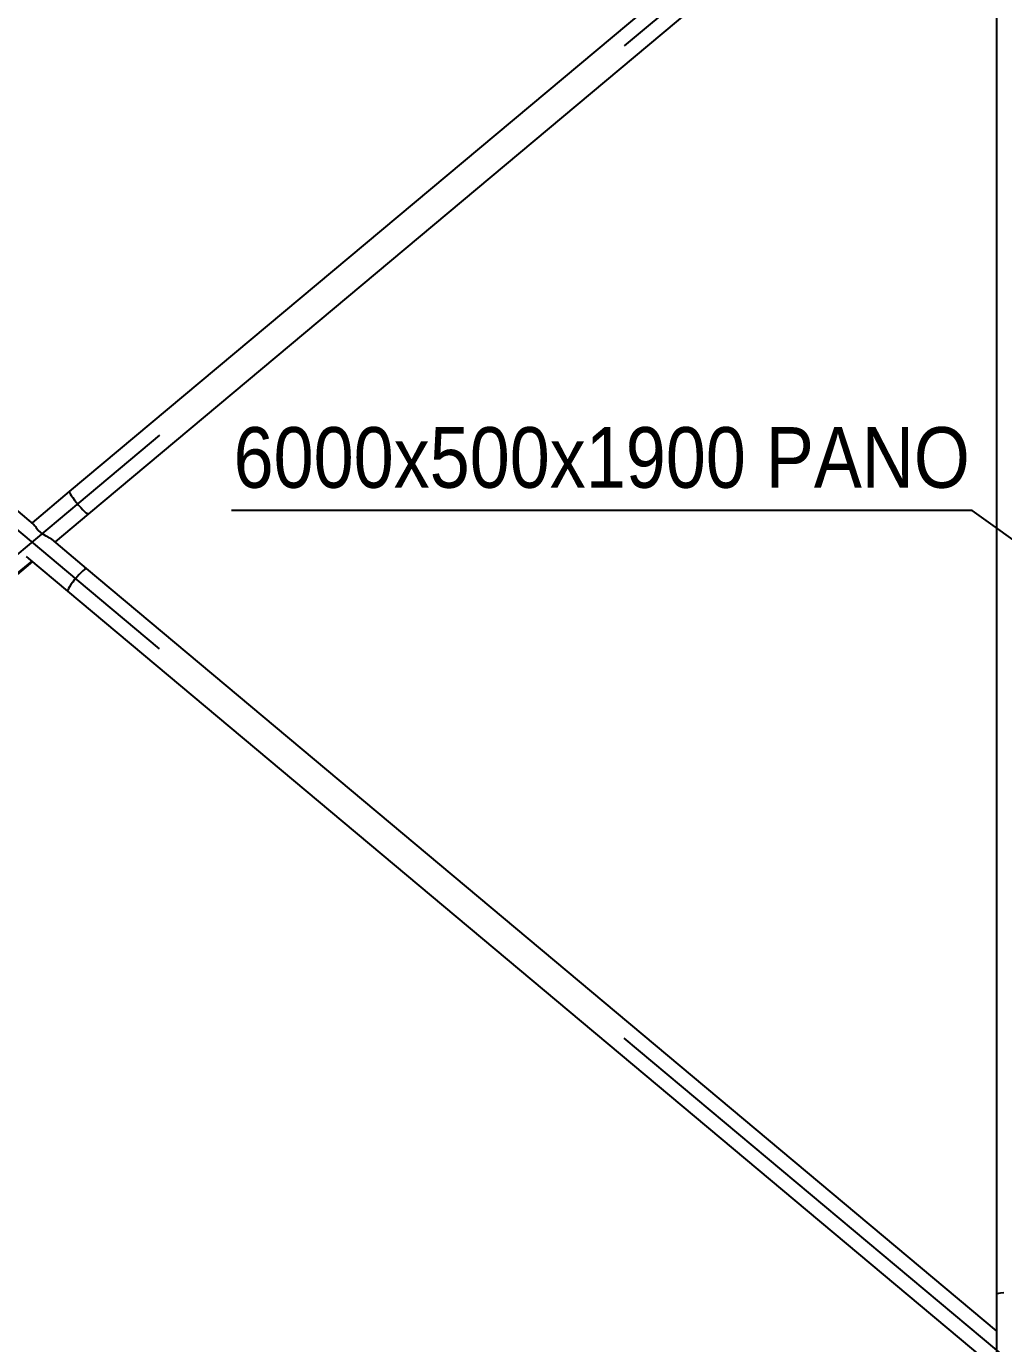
# Model space of a CAD drawing. Header units: millimetres. Extents: x 150209.93 to 150215.05, y 136675.65 to 136679.93.
# Drawn here: x 150211.1209 to 150211.2822, y 136677.8266 to 136678.0439 of the extents above; entities that cross this region are included whole.
import ezdxf

# ---------------------------------------------------------------- set-up
doc = ezdxf.new("R2010")
doc.units = ezdxf.units.MM
doc.header["$LTSCALE"] = 0.25
doc.linetypes.add('CENTER', pattern=[50.8, 31.75, -6.35, 6.35, -6.35])
doc.linetypes.add('XKITLINE00', pattern=[0])
doc.styles.add('ARIAL', font='arial.ttf')
doc.styles.add('ROMANS', font='romans.shx')
doc.dimstyles.new('MD300', dxfattribs={"dimtxt": 2.5, "dimasz": 2.5, "dimexe": 1, "dimexo": 1, "dimgap": 0.5, "dimtad": 1, "dimdec": 1, "dimlfac": 50, "dimrnd": 0.5, "dimdsep": 46, "dimtxsty": 'ROMANS', "dimcen": 1, "dimclrd": 146, "dimclre": 146, "dimclrt": 30, "dimadec": 1, "dimazin": 2, "dimtfac": 1, "dimtdec": 1, "dimtmove": 0, "dimatfit": 1, "dimfxl": 1, "dimtolj": 1, "dimtzin": 0, "dimlwd": -1, "dimlwe": -1, "dimarcsym": 0})

# ---------------------------------------------------------------- blocks, each defined once
blk = doc.blocks.new('çatıı')
at = {"color": 8, "linetype": 'XKITLINE00'}
for p, q in [((11763.8, 12689.5), (11763.8, 11020.3)), ((11763.8, 12322.3), (10998.9, 11681.8)), ((11763.8, 12290.6), (11014.7, 11663.4)), ((10969.4, 11655.1), (10937.2, 11682)), ((10998.9, 11681.8), (10968.2, 11656.1)), ((10998.9, 11681.8), (10999, 11681.2)), ((10998.9, 11681.8), (10999, 11681.2)), ((10999, 11681.2), (10999.6, 11680.1)), ((10999, 11681.2), (10999.6, 11680.1)), ((10999.6, 11680.1), (11000.5, 11678.6)), ((10999.6, 11680.1), (11000.5, 11678.6)), ((11000.5, 11678.6), (11001.7, 11676.9)), ((11000.5, 11678.6), (11001.7, 11676.9)), ((11001.7, 11676.9), (11003.1, 11674.9)), ((11001.7, 11676.9), (11003.1, 11674.9)), ((11003.1, 11674.9), (11004.8, 11672.8)), ((11003.1, 11674.9), (11004.8, 11672.8)), ((11004.8, 11672.8), (11006.5, 11670.7)), ((11004.8, 11672.8), (11006.5, 11670.7)), ((11006.5, 11670.7), (11008.3, 11668.7)), ((11006.6, 11670.7), (11008.3, 11668.7)), ((11008.3, 11668.7), (11010, 11666.9)), ((11008.3, 11668.7), (11010, 11666.9)), ((11011.5, 11665.4), (11010, 11666.9)), ((11011.5, 11665.4), (11010, 11666.9)), ((11012.8, 11664.2), (11011.5, 11665.4)), ((11012.8, 11664.2), (11011.5, 11665.4)), ((10969.4, 11655.1), (10969.5, 11655)), ((10969.5, 11655), (10970.5, 11653.6)), ((11014.7, 11663.4), (10987.1, 11640.3)), ((11013.8, 11663.5), (11012.8, 11664.2)), ((11013.8, 11663.5), (11012.8, 11664.2)), ((11014.4, 11663.2), (11013.8, 11663.5)), ((11014.4, 11663.2), (11013.8, 11663.5)), ((11014.7, 11663.4), (11014.4, 11663.2)), ((11014.7, 11663.4), (11014.4, 11663.2)), ((11014.7, 11663.4), (11014.7, 11663.4)), ((11014.7, 11663.4), (11014.7, 11663.4)), ((10970.5, 11653.6), (10971, 11653.1)), ((10971, 11653.1), (10971.7, 11651.9)), ((10971.7, 11651.9), (10973.3, 11650)), ((10975.3, 11648.2), (10973.3, 11650)), ((10977.5, 11646.5), (10975.3, 11648.2)), ((10979.9, 11645), (10977.5, 11646.5)), ((10981.5, 11644.2), (10979.9, 11645)), ((10982.3, 11643.7), (10981.5, 11644.2)), ((10984.3, 11642.6), (10982.3, 11643.7)), ((10984.5, 11642.5), (10984.3, 11642.6)), ((11013.1, 11618.5), (10984.5, 11642.5)), ((10968.3, 11624.3), (10938.7, 11599.5)), ((10968.5, 11624.2), (10939, 11599.5)), ((10968, 11624.6), (10952.9, 11612)), ((10965.4, 11626.8), (10963.7, 11628.2)), ((10965.6, 11626.6), (10965.4, 11626.8)), ((10997.8, 11599.7), (10965.6, 11626.6)), ((11005.1, 11611.4), (11003.3, 11609.3)), ((11005.1, 11611.4), (11003.3, 11609.3)), ((11006.9, 11613.4), (11005.1, 11611.4)), ((11006.9, 11613.4), (11005.1, 11611.4)), ((11008.6, 11615.1), (11006.9, 11613.4)), ((11008.6, 11615.1), (11006.9, 11613.4)), ((11010.1, 11616.6), (11008.6, 11615.1)), ((11010.1, 11616.6), (11008.6, 11615.1)), ((11011.4, 11617.7), (11010.1, 11616.6)), ((11011.4, 11617.7), (11010.1, 11616.6)), ((11012.4, 11618.3), (11011.4, 11617.7)), ((11012.4, 11618.3), (11011.4, 11617.7)), ((11013.1, 11618.5), (11012.4, 11618.3)), ((11013.1, 11618.5), (11012.4, 11618.3)), ((11763.8, 10989.9), (11013.1, 11618.5)), ((10997.6, 11600.7), (10997.5, 11600)), ((10997.6, 11600.7), (10997.5, 11600)), ((10997.5, 11600), (10997.8, 11599.7)), ((10997.5, 11600), (10997.8, 11599.7)), ((10998.1, 11601.9), (10997.6, 11600.7)), ((10998.1, 11601.9), (10997.6, 11600.7)), ((10999, 11603.4), (10998.1, 11601.9)), ((10999, 11603.4), (10998.1, 11601.9)), ((11000.2, 11605.2), (10999, 11603.4)), ((11000.2, 11605.2), (10999, 11603.4)), ((11001.7, 11607.2), (11000.2, 11605.2)), ((11001.7, 11607.2), (11000.2, 11605.2)), ((11003.3, 11609.3), (11001.7, 11607.2)), ((11003.3, 11609.3), (11001.7, 11607.2)), ((11763.8, 10958.2), (10997.8, 11599.7)), ((11764.2, 11020.5), (11763.8, 11020.3)), ((11764.2, 11020.5), (11763.8, 11020.3)), ((11763.8, 11020.3), (11763.8, 10620.3)), ((11765.3, 11020.7), (11764.2, 11020.5)), ((11765.3, 11020.7), (11764.2, 11020.5)), ((11767.1, 11020.9), (11765.3, 11020.7)), ((11767.1, 11020.9), (11765.3, 11020.7)), ((11769.6, 11021.2), (11767.1, 11020.9)), ((11769.6, 11021.2), (11767.1, 11020.9)), ((11767.1, 11020.9), (11767.1, 11020.9))]:
    blk.add_line(p, q, dxfattribs=at)
at = {"color": 8, "linetype": 'CENTER'}
for p, q in [((11840, 12370.3), (11006.8, 11672.6)), ((11005.4, 11609.1), (10929.5, 11672.6)), ((11006.8, 11672.6), (10930.6, 11608.8)), ((11840, 10910.3), (11005.4, 11609.1))]:
    blk.add_line(p, q, dxfattribs=at)
at = {"color": 146}
blk.add_line((11743.7, 11666.3), (11132.6, 11666.3), dxfattribs=at)
at = {"color": 8, "linetype": 'XKITLINE00'}
for centre in [(11006.8, 11672.6), (11006.8, 11672.6), (11005.4, 11609.1), (11005.4, 11609.1)]:
    blk.add_circle(centre, 0.05, dxfattribs=at)
at = {"color": 30, "style": 'ARIAL', "width": 0.85}
blk.add_text('6000x500x1900 PANO', height=50, dxfattribs=at).set_placement((11134.4, 11685))
blk.add_leader([(12015.4, 11471), (11743.7, 11666.3)], dimstyle='MD300', override={"dimgap": 0.5, "dimtad": 0})

msp = doc.modelspace()

# ---------------------------------------------------------------- block references
at = {"xscale": 0.0002000170049888334, "yscale": 0.0002000170049888334, "zscale": 0.0002000170049888334}
msp.add_blockref('çatıı', (150208.92807, 136675.63059), dxfattribs=at)

doc.saveas('drawing.dxf')
